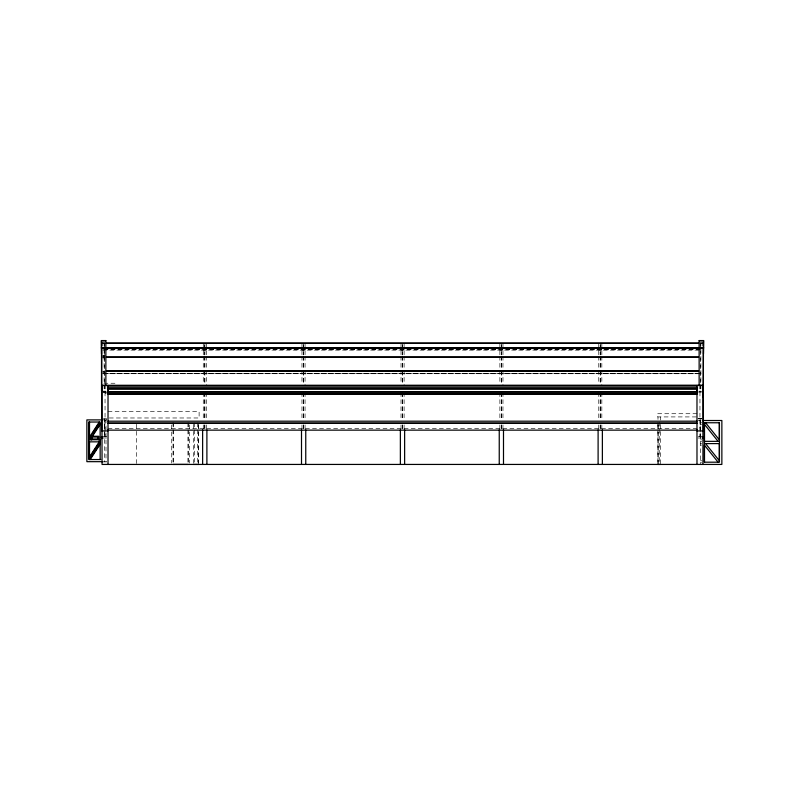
<?xml version="1.0" encoding="UTF-8"?>
<svg xmlns="http://www.w3.org/2000/svg" width="805" height="805" viewBox="0 0 805 805"><rect width="100%" height="100%" fill="white"/><g stroke="black" fill="none" stroke-linecap="round" stroke-linejoin="round"><path stroke-width="0.6" stroke-dasharray="4.03 3.02" d="M102.698 342.185L105.203 342.185M699.797 342.185L702.302 342.185M102.698 343.101L105.203 343.101M699.797 343.101L702.302 343.101M102.698 343.322L105.203 343.322M699.797 343.322L702.302 343.322M102.698 343.463L105.777 343.463M700.249 343.463L702.302 343.463M102.698 343.665L104.117 343.665L104.117 383.774M702.302 343.665L700.883 343.665L700.883 383.774M102.698 343.735L104.117 343.735M700.883 343.735L702.302 343.735M103.956 349.732L701.044 349.732M103.956 349.742L701.044 349.742M203.273 349.984L206.362 349.984M301.976 349.984L305.055 349.984M401.021 349.984L404.1 349.984M499.885 349.984L502.964 349.984M598.759 349.984L601.838 349.984M102.698 350.084L701.044 350.095M102.698 355.579L105.203 355.589M102.698 355.951L105.203 355.941M102.698 357.963L105.203 357.953M102.698 372.353L105.203 372.373M102.698 373.369L701.044 373.369M102.698 373.389L701.044 373.379M103.895 383.25L115.95 383.25M102.698 391.15L104.117 391.15M104.348 391.129L105.777 391.129M699.223 391.15L700.642 391.129M102.698 391.341L105.777 391.341M699.223 391.341L701.276 391.341M102.698 391.985L106.954 391.985M698.046 391.985L701.749 391.985M102.778 392.719L105.274 392.719M105.354 392.961L108.021 392.961M105.354 393.353L105.354 391.985M108.021 411.586L199.117 411.586L199.117 417.976L108.021 417.976M696.979 413.72L657.454 413.72L657.454 416.92L696.979 416.92M698.046 418.701L702.302 418.701M102.698 418.831L106.954 418.831M698.046 418.831L702.302 418.831M102.799 419.898L104.398 419.898L104.398 461.879M105.998 419.898L106.743 419.898M104.398 420.321L105.998 420.321M697.653 420.512L700.984 420.512M700.491 422.756L701.668 422.756M700.491 424.255L701.668 424.255M699.958 427.395L700.28 428.059M104.61 427.988L104.72 418.831L104.821 436.713M108.021 428.632L696.979 428.632M102.698 436.713L106.954 436.713M698.046 436.713L702.302 436.713M102.698 437.99L106.954 437.99M698.046 437.99L701.246 437.99M700.491 439.852L701.668 439.852M700.491 441.351L701.668 441.351M700.491 443.595L701.668 443.595M700.491 445.095L701.668 445.095M700.491 460.691L701.668 460.691M102.799 461.879L106.743 461.879M700.491 462.191L701.668 462.191M702.302 342.105L702.302 348.545M700.883 384.871L700.883 391.985M700.642 343.665L700.642 383.774M700.642 384.871L700.642 391.985M700.491 420.512L700.491 464.435M700.179 418.831L700.179 436.713M699.958 391.985L699.958 436.713M699.223 384.891L699.223 391.985M660.543 416.92L660.543 420.109M660.543 424.416L660.543 464.435M659.265 422.132L659.265 464.223M658.369 424.607L658.369 430.967M658.369 432.033L658.369 464.223M657.987 416.92L657.987 419.415M657.987 422.414L657.987 464.435M657.776 424.607L657.776 464.223M601.838 343.735L601.838 354.995M601.838 356.243L601.838 384.82M601.838 392.588L601.838 419.938M601.838 424.909L601.838 428.632M600.409 343.665L600.409 354.995M600.409 356.243L600.409 369.857M600.409 371.105L600.409 383.774M600.409 392.588L600.409 419.938M600.409 424.909L600.409 428.632M600.178 344.953L600.178 354.995M600.178 356.243L600.178 369.857M600.178 371.105L600.178 383.774M600.178 392.588L600.178 419.938M600.178 424.909L600.178 428.632M598.759 343.735L598.759 354.995M598.759 356.243L598.759 383.824M598.759 392.588L598.759 419.938M598.759 424.909L598.759 428.632M502.964 343.735L502.964 354.995M502.964 356.243L502.964 384.82M502.964 392.588L502.964 419.938M502.964 424.909L502.964 428.632M501.545 343.665L501.545 354.995M501.545 356.243L501.545 369.857M501.545 371.105L501.545 383.774M501.545 392.588L501.545 419.938M501.545 424.909L501.545 428.632M501.304 344.953L501.304 354.995M501.304 356.243L501.304 369.857M501.304 371.105L501.304 383.774M501.304 392.588L501.304 419.938M501.304 424.909L501.304 428.632M499.885 343.735L499.885 354.995M499.885 356.243L499.885 383.824M499.885 392.588L499.885 419.938M499.885 424.909L499.885 428.632M404.1 343.735L404.1 354.995M404.1 356.243L404.1 384.82M404.1 392.588L404.1 419.938M404.1 424.909L404.1 428.632M402.671 343.665L402.671 354.995M402.671 356.243L402.671 369.857M402.671 371.105L402.671 383.774M402.671 392.588L402.671 419.938M402.671 424.909L402.671 428.632M402.44 344.953L402.44 354.995M402.44 356.243L402.44 369.857M402.44 371.105L402.44 383.774M402.44 392.588L402.44 419.938M402.44 424.909L402.44 428.632M401.021 343.735L401.021 354.995M401.021 356.243L401.021 383.824M401.021 392.588L401.021 419.938M401.021 424.909L401.021 428.632M305.055 343.735L305.055 354.995M305.055 356.243L305.055 384.82M305.055 392.588L305.055 419.938M305.055 424.909L305.055 428.632M303.636 343.665L303.636 354.995M303.636 356.243L303.636 369.857M303.636 371.105L303.636 383.774M303.636 392.588L303.636 419.938M303.636 424.909L303.636 428.632M303.394 344.953L303.394 354.995M303.394 356.243L303.394 369.857M303.394 371.105L303.394 383.774M303.394 392.588L303.394 419.938M303.394 424.909L303.394 428.632M301.976 343.735L301.976 354.995M301.976 356.243L301.976 383.824M301.976 392.588L301.976 419.938M301.976 424.909L301.976 428.632M206.362 343.735L206.362 354.995M206.362 356.243L206.362 384.82M206.362 392.588L206.362 419.938M206.362 424.909L206.362 428.632M204.933 343.665L204.933 354.995M204.933 356.243L204.933 369.857M204.933 371.105L204.933 383.774M204.933 392.588L204.933 419.938M204.933 424.909L204.933 428.632M204.691 344.953L204.691 354.995M204.691 356.243L204.691 369.857M204.691 371.105L204.691 383.774M204.691 392.588L204.691 419.938M204.691 424.909L204.691 428.632M203.273 343.735L203.273 354.995M203.273 356.243L203.273 383.824M203.273 392.588L203.273 419.938M203.273 424.909L203.273 428.632M198.684 424.889L198.684 463.197M198.583 424.255L198.583 464.435M197.356 422.887L197.356 462.996M194.488 422.887L194.488 462.996M193.472 424.255L193.472 463.197M189.628 424.889L189.628 463.197M188.35 422.887L188.35 462.996M187.927 422.887L187.927 462.966M173.437 422.887L173.437 462.966M173.015 422.454L173.015 428.602M173.015 429.83L173.015 462.996M171.737 424.889L171.737 463.197M136.367 424.255L136.367 464.435M105.998 418.831L105.998 461.879M105.777 384.891L105.777 391.985M105.042 391.985L105.042 436.713M104.348 343.665L104.348 383.774M104.348 384.871L104.348 391.985M104.117 384.871L104.117 391.985M102.698 342.105L102.698 348.545M105.203 356.595L102.698 356.595L105.203 356.615M105.203 357.611L102.698 357.611L105.203 357.621M105.203 371.699L102.698 371.699L105.203 371.719M701.044 373.711L102.698 373.711L701.044 373.731"/><path stroke-width="1.21" d="M99.236 422.031L88.711 438.292L91.277 435.243M92.585 433.211L98.502 424.064M89.637 439.711L100.152 423.45M90.22 439.711L100.082 424.466M99.236 441.844L88.711 458.105L91.277 455.056M92.585 453.024L95.221 448.959M96.53 446.926L98.502 443.877M89.637 459.534L100.152 443.273M90.22 459.534L100.082 444.29M105.868 340.767L101.511 340.767L101.511 391.119M699.132 340.767L703.49 340.767L703.278 391.109M106.461 343.101L698.539 343.101M106.461 343.322L698.539 343.322M106.461 347.69L698.539 347.69M101.299 347.851L703.701 347.851M101.511 348.052L105.868 348.052M699.132 348.052L703.49 348.052M106.461 348.092L698.539 348.092M101.511 353.828L101.299 340.565L105.868 340.565L105.868 385.545M703.49 353.808L703.701 340.565L699.132 340.565L699.132 385.545M106.461 357.048L698.539 357.048M106.461 357.249L698.539 357.249M106.461 370.833L698.539 370.833M106.461 371.035L698.539 371.035M106.461 371.377L698.539 371.377M101.511 385.343L703.49 385.343M101.722 385.545L703.278 385.464M108.021 386.018L696.979 386.018M108.021 387.718L696.979 387.718M108.021 388.724L696.788 388.724M108.021 388.936L696.979 388.936M108.021 391.773L696.788 391.773L696.788 387.718M107.558 391.985L697.442 391.985M108.021 393.685L696.979 393.685M108.021 394.118L696.979 394.118M703.067 397.026L702.946 385.464M102.004 419.898L86.87 419.898L86.87 461.668L102.799 461.668M702.815 420.512L721.864 420.512L721.864 464.435L102.054 464.435L101.933 385.434M108.021 421.186L696.979 421.186M108.021 423.108L696.979 423.108M108.021 423.319L696.979 423.319M107.558 430.142L697.442 430.142M108.021 430.906L101.722 430.906L101.722 348.072M696.979 430.937L703.278 430.937L703.278 348.072M102.698 436.713L101.42 436.713L101.42 437.99L102.698 437.99M702.302 436.713L703.58 436.713L703.58 437.99L702.302 437.99M98.814 439.319L91.991 439.299L91.991 437.014L98.321 437.014L98.26 439.319L98.049 437.014M88.711 439.711L100.746 439.711M719.318 441.351L704.365 441.351L704.365 422.756M88.711 441.844L100.152 441.844M100.746 459.534L88.711 459.534L88.711 422.031L100.152 422.031L100.152 459.534M705.572 422.756L719.318 439.852L719.318 422.756M704.365 424.255L718.11 441.351M718.11 462.191L704.365 445.095L704.365 462.191L719.449 462.191L719.449 422.756L704.506 422.756L704.506 462.191M98.371 439.299L92.303 439.299M703.067 385.464L703.067 430.937M702.946 430.705L702.946 464.435M696.979 385.464L696.979 464.435M660.543 464.435L657.776 464.435M602.371 429.87L602.371 464.435M598.105 429.87L598.105 464.435M503.497 429.87L503.497 464.435M499.241 429.87L499.241 464.435M404.633 429.87L404.633 464.435M400.367 429.87L400.367 464.435M305.759 429.87L305.759 464.435M301.503 429.87L301.503 464.435M206.895 429.87L206.895 464.435M202.629 429.87L202.629 464.435M198.684 464.435L193.361 464.435M188.35 464.435L173.015 464.435M108.232 387.718L108.232 391.773M108.021 385.434L108.021 464.435M98.814 439.953L98.814 436.27L91.649 436.27L91.649 439.953M89.516 422.031L89.516 438.282M89.516 442.036L89.516 458.287M89.305 422.031L89.305 438.292M89.305 441.844L89.305 458.105M719.318 443.595L705.572 443.595L719.318 460.691L719.318 443.595M92.253 439.319L92.203 437.014L92.152 439.299"/></g></svg>
